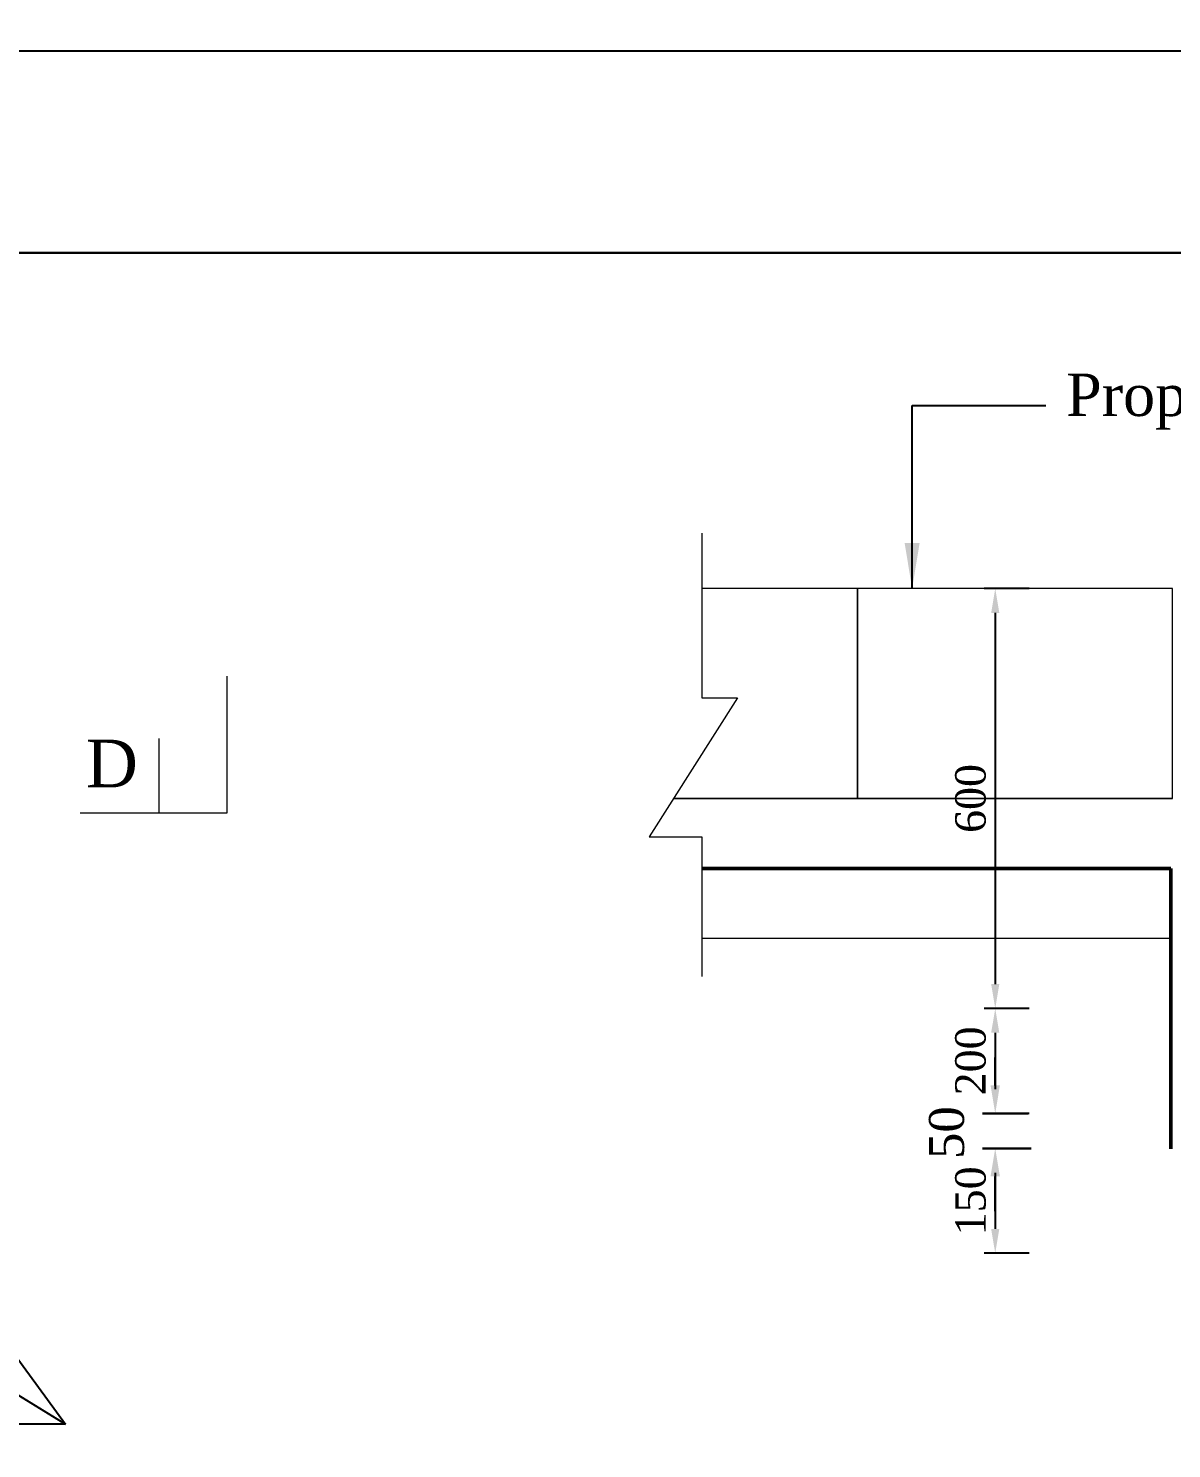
# Model space of a CAD drawing. Header units: metres. Extents: x -2434 to 11656, y -15288 to 8109.
# Drawn here: x 2983.76 to 3021.34, y -13489.54 to -13442.86 of the extents above; entities that cross this region are included whole.
import ezdxf

# ---------------------------------------------------------------- set-up
doc = ezdxf.new("R2010")
doc.units = ezdxf.units.M
doc.layers.add('Blocks', color=11, linetype='Continuous', lineweight=9)
doc.layers.add('LINE', color=7, linetype='Continuous')
doc.styles.get("Standard").update_dxf_attribs({"font": 'times.ttf'})
doc.dimstyles.get("Standard").update_dxf_attribs({"dimtxt": 0.5, "dimasz": 0.4075, "dimexe": 0.364, "dimexo": 0.219, "dimgap": 0.09, "dimtad": 0, "dimdec": 0, "dimlfac": 1000, "dimzin": 0, "dimdsep": 46, "dimtxsty": 'Standard', "dimcen": 0.09, "dimadec": 0, "dimazin": 0, "dimtfac": 1, "dimtdec": 0, "dimtofl": 0, "dimtmove": 0, "dimatfit": 3, "dimfxl": 1, "dimtolj": 1, "dimtzin": 0, "dimarcsym": 0})

# ---------------------------------------------------------------- blocks, each defined once
blk = doc.blocks.new('*D538')
at = {"layer": 'Blocks', "color": 0, "lineweight": -2, "ltscale": 0.5}
for p, q in [((2874.157, -13443.728), (2874.157, -13443.244)), ((3065.915, -13443.728), (3065.915, -13443.244))]:
    blk.add_line(p, q, dxfattribs=at)
at = {"layer": 'Blocks', "color": 0, "linetype": 'ByBlock', "lineweight": -2, "ltscale": 0.5}
for p, q in [((2874.564, -13443.608), (2968.596, -13443.608)), ((3065.508, -13443.608), (2971.476, -13443.608))]:
    blk.add_line(p, q, dxfattribs=at)
at = {"layer": 'Blocks', "color": 0, "linetype": 'ByBlock', "lineweight": -3, "ltscale": 0.5}
for points in [[(2874.564, -13443.54), (2874.564, -13443.676), (2874.157, -13443.608)], [(3065.508, -13443.54), (3065.508, -13443.676), (3065.915, -13443.608)]]:
    blk.add_solid(points, dxfattribs=at)
at = {"layer": 'Defpoints', "color": 0, "linetype": 'ByBlock', "lineweight": -3, "ltscale": 0.5}
for p in [(3065.915, -13443.608), (2874.157, -13450.235), (3065.915, -13450.235)]:
    blk.add_point(p, dxfattribs=at)
at = {"layer": 'Blocks', "color": 0, "linetype": 'ByBlock', "lineweight": -2, "ltscale": 0.5, "insert": (2970.036, -13443.608), "char_height": 0.5, "attachment_point": 5}
blk.add_mtext('\\A1;191.76 m', dxfattribs=at)
blk = doc.blocks.new('*D542')
at = {"layer": 'Blocks', "color": 0, "lineweight": -2, "ltscale": 0.5}
for p, q in [((3016.658, -13461.272), (3015.179, -13461.272)), ((3015.543, -13462.072), (3015.543, -13474.272)), ((3016.658, -13475.072), (3015.179, -13475.072))]:
    blk.add_line(p, q, dxfattribs=at)
at = {"layer": 'Blocks', "color": 0, "lineweight": -3, "ltscale": 0.5}
for points in [[(3015.409, -13462.072), (3015.676, -13462.072), (3015.543, -13461.272)], [(3015.409, -13474.272), (3015.676, -13474.272), (3015.543, -13475.072)]]:
    blk.add_solid(points, dxfattribs=at)
at = {"layer": 'Defpoints', "color": 0, "lineweight": -3, "ltscale": 0.5}
for p in [(3016.877, -13461.272), (3015.543, -13475.072), (3016.877, -13475.072)]:
    blk.add_point(p, dxfattribs=at)
at = {"layer": 'Blocks', "color": 0, "lineweight": 30, "ltscale": 0.5, "insert": (3014.734, -13468.172), "char_height": 1, "attachment_point": 5, "rotation": 90}
blk.add_mtext('\\A1;600', dxfattribs=at)
blk = doc.blocks.new('*D543')
at = {"layer": 'Blocks', "color": 0, "lineweight": -2, "ltscale": 0.5}
for p, q in [((3016.658, -13475.072), (3015.179, -13475.072)), ((3015.543, -13475.872), (3015.543, -13477.722)), ((3016.658, -13478.522), (3015.179, -13478.522))]:
    blk.add_line(p, q, dxfattribs=at)
at = {"layer": 'Blocks', "color": 0, "lineweight": -3, "ltscale": 0.5}
for points in [[(3015.409, -13475.872), (3015.676, -13475.872), (3015.543, -13475.072)], [(3015.409, -13477.722), (3015.676, -13477.722), (3015.543, -13478.522)]]:
    blk.add_solid(points, dxfattribs=at)
at = {"layer": 'Defpoints', "color": 0, "lineweight": -3, "ltscale": 0.5}
for p in [(3016.877, -13475.072), (3015.543, -13478.522), (3016.877, -13478.522)]:
    blk.add_point(p, dxfattribs=at)
at = {"layer": 'Blocks', "color": 0, "lineweight": 30, "ltscale": 0.5, "insert": (3014.734, -13476.797), "char_height": 1, "attachment_point": 5, "rotation": 90}
blk.add_mtext('\\A1;200', dxfattribs=at)
blk = doc.blocks.new('*D547')
at = {"layer": 'Blocks', "color": 0, "lineweight": -2, "ltscale": 0.5}
for p, q in [((3016.658, -13479.672), (3015.179, -13479.672)), ((3015.543, -13480.472), (3015.543, -13482.322)), ((3016.658, -13483.122), (3015.179, -13483.122))]:
    blk.add_line(p, q, dxfattribs=at)
at = {"layer": 'Blocks', "color": 0, "lineweight": -3, "ltscale": 0.5}
for points in [[(3015.409, -13480.472), (3015.676, -13480.472), (3015.543, -13479.672)], [(3015.409, -13482.322), (3015.676, -13482.322), (3015.543, -13483.122)]]:
    blk.add_solid(points, dxfattribs=at)
at = {"layer": 'Defpoints', "color": 0, "lineweight": -3, "ltscale": 0.5}
for p in [(3016.877, -13479.672), (3015.543, -13483.122), (3016.877, -13483.122)]:
    blk.add_point(p, dxfattribs=at)
at = {"layer": 'Blocks', "color": 0, "lineweight": 30, "ltscale": 0.5, "insert": (3014.734, -13481.397), "char_height": 1, "attachment_point": 5, "rotation": 90}
blk.add_mtext('\\A1;150', dxfattribs=at)
blk = doc.blocks.new('*D587')
at = {"layer": 'Blocks', "color": 0, "lineweight": -2, "ltscale": 0.5}
for p, q in [((2874.157, -13443.728), (2874.157, -13443.244)), ((3065.915, -13443.728), (3065.915, -13443.244))]:
    blk.add_line(p, q, dxfattribs=at)
at = {"layer": 'Blocks', "color": 0, "linetype": 'ByBlock', "lineweight": -2, "ltscale": 0.5}
for p, q in [((2874.564, -13443.608), (2968.596, -13443.608)), ((3065.508, -13443.608), (2971.476, -13443.608))]:
    blk.add_line(p, q, dxfattribs=at)
at = {"layer": 'Blocks', "color": 0, "linetype": 'ByBlock', "lineweight": -3, "ltscale": 0.5}
for points in [[(2874.564, -13443.54), (2874.564, -13443.676), (2874.157, -13443.608)], [(3065.508, -13443.54), (3065.508, -13443.676), (3065.915, -13443.608)]]:
    blk.add_solid(points, dxfattribs=at)
at = {"layer": 'Defpoints', "color": 0, "linetype": 'ByBlock', "lineweight": -3, "ltscale": 0.5}
for p in [(3065.915, -13443.608), (2874.157, -13450.235), (3065.915, -13450.235)]:
    blk.add_point(p, dxfattribs=at)
at = {"layer": 'Blocks', "color": 0, "linetype": 'ByBlock', "lineweight": -2, "ltscale": 0.5, "insert": (2970.036, -13443.608), "char_height": 0.5, "attachment_point": 5}
blk.add_mtext('\\A1;191.76 m', dxfattribs=at)
blk = doc.blocks.new('*D591')
at = {"layer": 'Blocks', "color": 0, "lineweight": -2, "ltscale": 0.5}
for p, q in [((3016.658, -13461.272), (3015.179, -13461.272)), ((3015.543, -13462.072), (3015.543, -13474.272)), ((3016.658, -13475.072), (3015.179, -13475.072))]:
    blk.add_line(p, q, dxfattribs=at)
at = {"layer": 'Blocks', "color": 0, "lineweight": -3, "ltscale": 0.5}
for points in [[(3015.409, -13462.072), (3015.676, -13462.072), (3015.543, -13461.272)], [(3015.409, -13474.272), (3015.676, -13474.272), (3015.543, -13475.072)]]:
    blk.add_solid(points, dxfattribs=at)
at = {"layer": 'Defpoints', "color": 0, "lineweight": -3, "ltscale": 0.5}
for p in [(3016.877, -13461.272), (3015.543, -13475.072), (3016.877, -13475.072)]:
    blk.add_point(p, dxfattribs=at)
at = {"layer": 'Blocks', "color": 0, "lineweight": 30, "ltscale": 0.5, "insert": (3014.734, -13468.172), "char_height": 1, "attachment_point": 5, "rotation": 90}
blk.add_mtext('\\A1;600', dxfattribs=at)
blk = doc.blocks.new('*D592')
at = {"layer": 'Blocks', "color": 0, "lineweight": -2, "ltscale": 0.5}
for p, q in [((3016.658, -13475.072), (3015.179, -13475.072)), ((3015.543, -13475.872), (3015.543, -13477.722)), ((3016.658, -13478.522), (3015.179, -13478.522))]:
    blk.add_line(p, q, dxfattribs=at)
at = {"layer": 'Blocks', "color": 0, "lineweight": -3, "ltscale": 0.5}
for points in [[(3015.409, -13475.872), (3015.676, -13475.872), (3015.543, -13475.072)], [(3015.409, -13477.722), (3015.676, -13477.722), (3015.543, -13478.522)]]:
    blk.add_solid(points, dxfattribs=at)
at = {"layer": 'Defpoints', "color": 0, "lineweight": -3, "ltscale": 0.5}
for p in [(3016.877, -13475.072), (3015.543, -13478.522), (3016.877, -13478.522)]:
    blk.add_point(p, dxfattribs=at)
at = {"layer": 'Blocks', "color": 0, "lineweight": 30, "ltscale": 0.5, "insert": (3014.734, -13476.797), "char_height": 1, "attachment_point": 5, "rotation": 90}
blk.add_mtext('\\A1;200', dxfattribs=at)
blk = doc.blocks.new('*D596')
at = {"layer": 'Blocks', "color": 0, "lineweight": -2, "ltscale": 0.5}
for p, q in [((3016.658, -13479.672), (3015.179, -13479.672)), ((3015.543, -13480.472), (3015.543, -13482.322)), ((3016.658, -13483.122), (3015.179, -13483.122))]:
    blk.add_line(p, q, dxfattribs=at)
at = {"layer": 'Blocks', "color": 0, "lineweight": -3, "ltscale": 0.5}
for points in [[(3015.409, -13480.472), (3015.676, -13480.472), (3015.543, -13479.672)], [(3015.409, -13482.322), (3015.676, -13482.322), (3015.543, -13483.122)]]:
    blk.add_solid(points, dxfattribs=at)
at = {"layer": 'Defpoints', "color": 0, "lineweight": -3, "ltscale": 0.5}
for p in [(3016.877, -13479.672), (3015.543, -13483.122), (3016.877, -13483.122)]:
    blk.add_point(p, dxfattribs=at)
at = {"layer": 'Blocks', "color": 0, "lineweight": 30, "ltscale": 0.5, "insert": (3014.734, -13481.397), "char_height": 1, "attachment_point": 5, "rotation": 90}
blk.add_mtext('\\A1;150', dxfattribs=at)

msp = doc.modelspace()

# ---------------------------------------------------------------- linework, layer by layer
at = {"layer": 'Blocks', "color": 0, "lineweight": 13, "ltscale": 0.05}
for p, q in [((3021.366004, -13461.272064), (3005.901795, -13461.272064)), ((3021.366004, -13461.272064), (3005.901795, -13461.272064)), ((2990.294357, -13468.639449), (2990.294357, -13464.148548)), ((2990.294357, -13468.639449), (2990.294357, -13464.148548)), ((2988.046202, -13466.197882), (2988.046202, -13468.639449)), ((2988.046202, -13466.197882), (2988.046202, -13468.639449)), ((3021.366004, -13468.172064), (3004.971924, -13468.172064)), ((3021.366004, -13468.172064), (3004.971924, -13468.172064)), ((2985.461851, -13468.639449), (2990.294357, -13468.639449)), ((2985.461851, -13468.639449), (2990.294357, -13468.639449)), ((3021.366004, -13472.772064), (3005.901795, -13472.772064)), ((3021.366004, -13472.772064), (3005.901795, -13472.772064))]:
    msp.add_line(p, q, dxfattribs=at)
at = {"layer": 'Blocks', "color": 0, "lineweight": 50, "ltscale": 0.05}
for q in [(3005.901795, -13470.472064), (3005.901795, -13470.472064), (3021.313638, -13479.686289), (3021.313638, -13479.686289)]:
    msp.add_line((3021.313638, -13470.472064), q, dxfattribs=at)
at = {"layer": 'Blocks', "color": 0, "lineweight": 30, "ltscale": 0.5}
for p, q in [((3015.542706, -13477.602064), (3015.542706, -13476.682064)), ((3015.542706, -13477.602064), (3015.542706, -13476.682064)), ((3016.625352, -13478.522064), (3015.124106, -13478.522064)), ((3016.625352, -13478.522064), (3015.124106, -13478.522064)), ((3016.723855, -13479.672064), (3015.124106, -13479.672064)), ((3016.723855, -13479.672064), (3015.124106, -13479.672064)), ((3015.542706, -13480.592064), (3015.542706, -13481.736714)), ((3015.542706, -13480.592064), (3015.542706, -13481.736714))]:
    msp.add_line(p, q, dxfattribs=at)
at = {"layer": 'Blocks', "color": 0, "lineweight": 13, "ltscale": 0.05}
for points in [[(3005.901795, -13459.455492), (3005.901795, -13464.864521), (3007.075207, -13464.864521), (3004.171314, -13469.431074), (3005.901795, -13469.431074), (3005.901795, -13474.02486)], [(3005.901795, -13459.455492), (3005.901795, -13464.864521), (3007.075207, -13464.864521), (3004.171314, -13469.431074), (3005.901795, -13469.431074), (3005.901795, -13474.02486)], [(3004.971924, -13468.172064), (3011.016004, -13468.172064), (3011.016004, -13461.272064), (3005.901795, -13461.272064)], [(3004.971924, -13468.172064), (3011.016004, -13468.172064), (3011.016004, -13461.272064), (3005.901795, -13461.272064)]]:
    msp.add_lwpolyline(points, dxfattribs=at)
msp.add_lwpolyline([(3011.016004, -13468.172064), (3021.366004, -13468.172064), (3021.366004, -13461.272064), (3011.016004, -13461.272064)], close=True, dxfattribs=at)
msp.add_lwpolyline([(3011.016004, -13468.172064), (3021.366004, -13468.172064), (3021.366004, -13461.272064), (3011.016004, -13461.272064)], close=True, dxfattribs=at)
at = {"layer": 'Blocks', "color": 0, "lineweight": 13, "ltscale": 0.5}
for points in [[(3015.389373, -13477.602064), (3015.69604, -13477.602064), (3015.542706, -13478.522064)], [(3015.389373, -13477.602064), (3015.69604, -13477.602064), (3015.542706, -13478.522064)], [(3015.389373, -13480.592064), (3015.69604, -13480.592064), (3015.542706, -13479.672064)], [(3015.389373, -13480.592064), (3015.69604, -13480.592064), (3015.542706, -13479.672064)]]:
    msp.add_solid(points, dxfattribs=at)
at = {"layer": 'LINE', "color": 1, "linetype": 'ByBlock', "lineweight": 30, "ltscale": 0.5}
msp.add_lwpolyline([(2874.15679, -13585.83554), (2874.15679, -13450.235024), (3065.915096, -13450.235024), (3065.915096, -13585.83554), (2874.15679, -13585.83554)], close=True, dxfattribs=at)
msp.add_lwpolyline([(2874.15679, -13585.83554), (2874.15679, -13450.235024), (3065.915096, -13450.235024), (3065.915096, -13585.83554), (2874.15679, -13585.83554)], close=True, dxfattribs=at)

# ---------------------------------------------------------------- texts
at = {"color": 0, "linetype": 'ByBlock', "lineweight": 30, "ltscale": 0.5, "attachment_point": 1}
for s, insert, char_height, width in [('Proposed Protective Work', (3017.871883, -13454.206254), 1.39465363, 72.91423283), ('Proposed Protective Work', (3017.871883, -13454.206254), 1.39465363, 72.91423283), ('D', (2985.649179, -13466.237981), 1.568985, 53.38644999), ('D', (2985.649179, -13466.237981), 1.568985, 53.38644999)]:
    msp.add_mtext(s, dxfattribs=dict(at, insert=insert, char_height=char_height, width=width))
at = {"layer": 'Blocks', "color": 0, "lineweight": 30, "ltscale": 0.5, "insert": (3013.949275, -13479.154559), "char_height": 1.15, "attachment_point": 5, "rotation": 90}
msp.add_mtext('\\A1;50', dxfattribs=at)
msp.add_mtext('\\A1;50', dxfattribs=at)

# ---------------------------------------------------------------- dimensions: what is measured, and where the dimension line sits
at = {"layer": 'Blocks', "color": 0, "linetype": 'ByBlock', "lineweight": -2, "ltscale": 0.5}
for picture in ['*D538', '*D587']:
    dim = msp.add_linear_dim(base=(3065.915096, -13443.607674), p1=(2874.15679, -13450.235024), p2=(3065.915096, -13450.235024), dimstyle='Standard', override={"dimdec": 2, "dimlfac": 1, "dimpost": ' m', "dimtdec": 2, "dimfxl": 0.12, "dimfxlon": 1}, dxfattribs=at)
    dim.commit()
    dim.dimension.update_dxf_attribs({"geometry": picture, "text_midpoint": (2970.035943, -13443.607674)})
at = {"layer": 'Blocks', "color": 0, "lineweight": 30, "ltscale": 0.5}
for base, p1, p2, text, picture, middle in [((3015.542706, -13475.072064), (3016.877202, -13461.272064), (3016.877202, -13475.072064), '600', '*D542', (3014.734054, -13468.172064)), ((3015.542706, -13475.072064), (3016.877202, -13461.272064), (3016.877202, -13475.072064), '600', '*D591', (3014.734054, -13468.172064)), ((3015.542706, -13478.522064), (3016.877202, -13475.072064), (3016.877202, -13478.522064), '200', '*D543', (3014.734054, -13476.797064)), ((3015.542706, -13478.522064), (3016.877202, -13475.072064), (3016.877202, -13478.522064), '200', '*D592', (3014.734054, -13476.797064)), ((3015.542706, -13483.122064), (3016.877202, -13479.672064), (3016.877202, -13483.122064), '150', '*D547', (3014.734054, -13481.397064)), ((3015.542706, -13483.122064), (3016.877202, -13479.672064), (3016.877202, -13483.122064), '150', '*D596', (3014.734054, -13481.397064))]:
    dim = msp.add_linear_dim(base=base, p1=p1, p2=p2, angle=90, text=text, dimstyle='Standard', override={"dimtxt": 1, "dimasz": 0.8, "dimgap": 0.3, "dimtad": 1, "dimdec": 2, "dimlfac": 1, "dimpost": ' m', "dimtdec": 2, "dimfxl": 0.12}, dxfattribs=at)
    dim.commit()
    dim.dimension.update_dxf_attribs({"geometry": picture, "text_midpoint": middle})

# ---------------------------------------------------------------- leaders
for points in [[(3012.810556, -13461.275121), (3012.810556, -13455.256208), (3017.206959, -13455.256208)], [(3012.810556, -13461.275121), (3012.810556, -13455.256208), (3017.206959, -13455.256208)], [(2973.993044, -13481.977187), (2984.975135, -13488.73363), (2979.842093, -13488.73363)], [(2973.993044, -13481.977187), (2984.975135, -13488.73363), (2979.842093, -13488.73363)], [(2979.950508, -13481.858006), (2984.975135, -13488.73363), (2978.887242, -13488.73363)]]:
    msp.add_leader(points, dimstyle='Standard', override={"dimtxt": 1.5, "dimasz": 1.5, "dimdec": 2, "dimlfac": 1, "dimpost": ' m', "dimtdec": 2, "dimfxl": 0.12}, dxfattribs=at)

doc.saveas('drawing.dxf')
